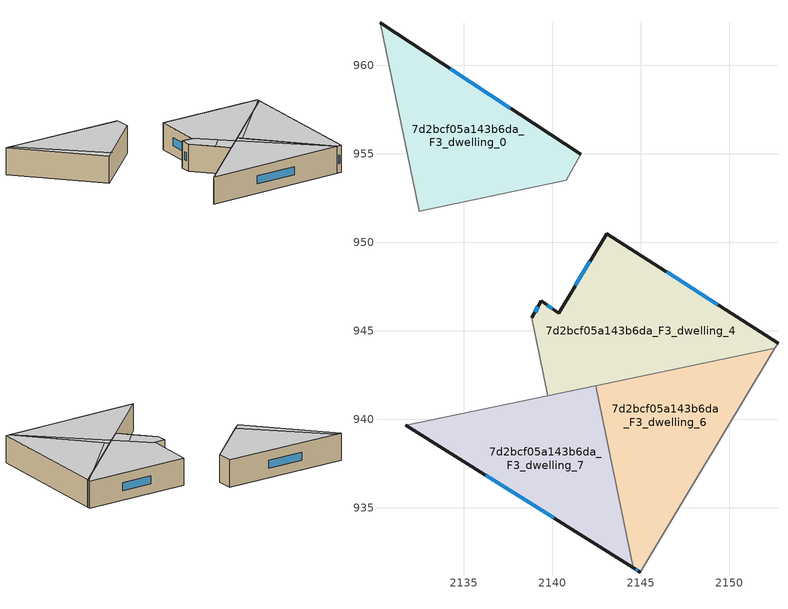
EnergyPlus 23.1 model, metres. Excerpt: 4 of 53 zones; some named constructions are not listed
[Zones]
7d2bcf05a143b6da_F3_dwelling_0
 floor to 7d2bcf05a143b6da_F2_dwelling_0 (EU_floor_Construction): 2141.6,954.99 2140.79,953.5 2132.47,951.77 2130.26,962.39 z9
 wall outside (EU_wall_Construction): 2141.6,954.99 2130.26,962.39 z9:12
 wall to 7d2bcf05a143b6da_F3_dwelling_1 (EU_wall_Construction): 2130.26,962.39 2132.47,951.77 z9:12
 wall adiabatic (EU_wall_Construction): 2140.79,953.5 2141.6,954.99 z9:12
 wall to 7d2bcf05a143b6da_F3_dwelling_2 (EU_wall_Construction): 2132.47,951.77 2140.79,953.5 z9:12
 window (EU_Window_Construction): 2137.63,957.58 2134.24,959.8 z10.05:10.95
 ceiling to 7d2bcf05a143b6da_F4_dwelling_5 (EU_floor_Construction): 2133.5,951.98 2130.64,962.15 2130.26,962.39 2132.47,951.77 z12
 ceiling adiabatic (EU_roof_Construction): 2140.79,953.5 2141.6,954.99 2130.26,962.39 2130.64,962.15 2133.5,951.98 z12
7d2bcf05a143b6da_F3_dwelling_4
 floor to 7d2bcf05a143b6da_F2_dwelling_4 (EU_floor_Construction): 2152.74,944.31 2152.56,944.01 2139.74,941.34 2138.83,945.73 2139.38,946.69 2140.34,946 2143.06,950.5 z9
 wall outside (EU_wall_Construction): 2152.74,944.31 2143.06,950.5 2140.34,946 2139.38,946.69 2138.83,945.73 z9:12
 wall to 7d2bcf05a143b6da_F3_dwelling_5 (EU_wall_Construction): 2138.83,945.73 2139.74,941.34 z9:12
 wall adiabatic (EU_wall_Construction): 2152.56,944.01 2152.74,944.31 z9:12
 wall to 7d2bcf05a143b6da_F3_dwelling_6 (EU_wall_Construction): 2142.44,941.9 2152.56,944.01 z9:12
 wall to 7d2bcf05a143b6da_F3_dwelling_7 (EU_wall_Construction): 2139.74,941.34 2142.44,941.9 z9:12
 window (EU_Window_Construction): 2139.19,946.35 2139.02,946.06 / 2140,946.24 2139.72,946.45 / 2142.11,948.92 2141.3,947.58 / 2149.35,946.48 2146.46,948.33 z10.05:10.95
 ceiling to 7d2bcf05a143b6da_F4_dwelling_1 (EU_floor_Construction): 2152.67,944.19 2152.74,944.31 2143.06,950.5 2140.44,946.16 2141.69,941.75 2150.5,943.58 z12
 ceiling to 7d2bcf05a143b6da_F4_dwelling_0 (EU_floor_Construction): 2152.56,944.01 2152.67,944.19 2150.5,943.58 z12
 ceiling to 7d2bcf05a143b6da_F4_dwelling_4 (EU_floor_Construction): 2141.19,943.53 2140.44,946.16 2140.34,946 2139.38,946.69 2138.83,945.73 2139.4,943.03 z12
 ceiling to 7d2bcf05a143b6da_F4_dwelling_2 (EU_floor_Construction): 2141.69,941.75 2141.19,943.53 2139.4,943.03 2139.74,941.35 z12
7d2bcf05a143b6da_F3_dwelling_6
 floor to 7d2bcf05a143b6da_F2_dwelling_6 (EU_floor_Construction): 2152.56,944.01 2144.95,931.38 2144.58,931.61 2142.44,941.91 z9
 wall outside (EU_wall_Construction): 2144.58,931.61 2144.95,931.38 z9:12
 wall adiabatic (EU_wall_Construction): 2144.95,931.38 2152.56,944.01 z9:12
 wall to 7d2bcf05a143b6da_F3_dwelling_7 (EU_wall_Construction): 2142.44,941.91 2144.58,931.61 z9:12
 window (EU_Window_Construction): 2144.71,931.53 2144.82,931.46 z10.05:10.95
 ceiling to 7d2bcf05a143b6da_F4_dwelling_0 (EU_floor_Construction): 2144.95,931.38 2152.56,944.01 2150.5,943.58 2142.56,941.34 2144.58,931.61 z12
 ceiling to 7d2bcf05a143b6da_F4_dwelling_1 (EU_floor_Construction): 2150.5,943.58 2142.44,941.9 2142.56,941.34 z12
7d2bcf05a143b6da_F3_dwelling_7
 floor to 7d2bcf05a143b6da_F2_dwelling_7 (EU_floor_Construction): 2142.44,941.91 2144.58,931.61 2131.71,939.68 z9
 wall outside (EU_wall_Construction): 2131.71,939.68 2144.58,931.61 z9:12
 wall to 7d2bcf05a143b6da_F3_dwelling_5 (EU_wall_Construction): 2139.74,941.34 2131.71,939.68 z9:12
 window (EU_Window_Construction): 2136.22,936.85 2140.07,934.44 z10.05:10.95
 ceiling to 7d2bcf05a143b6da_F4_dwelling_2 (EU_floor_Construction): 2144.53,931.64 2141.69,941.75 2131.71,939.68 z12
 ceiling adiabatic (EU_roof_Construction): 2144.58,931.61 2142.44,941.91 2141.69,941.75 2144.53,931.64 z12
[SCHEDULE:FILE] Column Number=1; Rows to Skip at Top=0; Number of Hours of Data=8760; Column Separator=Comma; Interpolate to Timestep=No; Minutes per Item=60; Adjust Schedule for Daylight Savings=Yes
Name | File
EU_Step8_GainSchedule_7d2bcf05a143b6da_F6_dwelling_0_f000 | ../../schedules/7d2bcf05a143b6da/7d2bcf05a143b6da_F6_dwelling_0_f000_gain.csv
EU_Step8_GainSchedule_7d2bcf05a143b6da_F6_dwelling_1_f000 | ../../schedules/7d2bcf05a143b6da/7d2bcf05a143b6da_F6_dwelling_1_f000_gain.csv
EU_Step8_GainSchedule_7d2bcf05a143b6da_F6_dwelling_2_f000 | ../../schedules/7d2bcf05a143b6da/7d2bcf05a143b6da_F6_dwelling_2_f000_gain.csv
EU_Step8_GainSchedule_7d2bcf05a143b6da_F6_dwelling_3_f000 | ../../schedules/7d2bcf05a143b6da/7d2bcf05a143b6da_F6_dwelling_3_f000_gain.csv
EU_Step8_GainSchedule_7d2bcf05a143b6da_F6_dwelling_4_f000 | ../../schedules/7d2bcf05a143b6da/7d2bcf05a143b6da_F6_dwelling_4_f000_gain.csv
EU_Step8_GainSchedule_7d2bcf05a143b6da_F6_dwelling_5_f000 | ../../schedules/7d2bcf05a143b6da/7d2bcf05a143b6da_F6_dwelling_5_f000_gain.csv
EU_Step8_GainSchedule_7d2bcf05a143b6da_F6_dwelling_6_f000 | ../../schedules/7d2bcf05a143b6da/7d2bcf05a143b6da_F6_dwelling_6_f000_gain.csv
